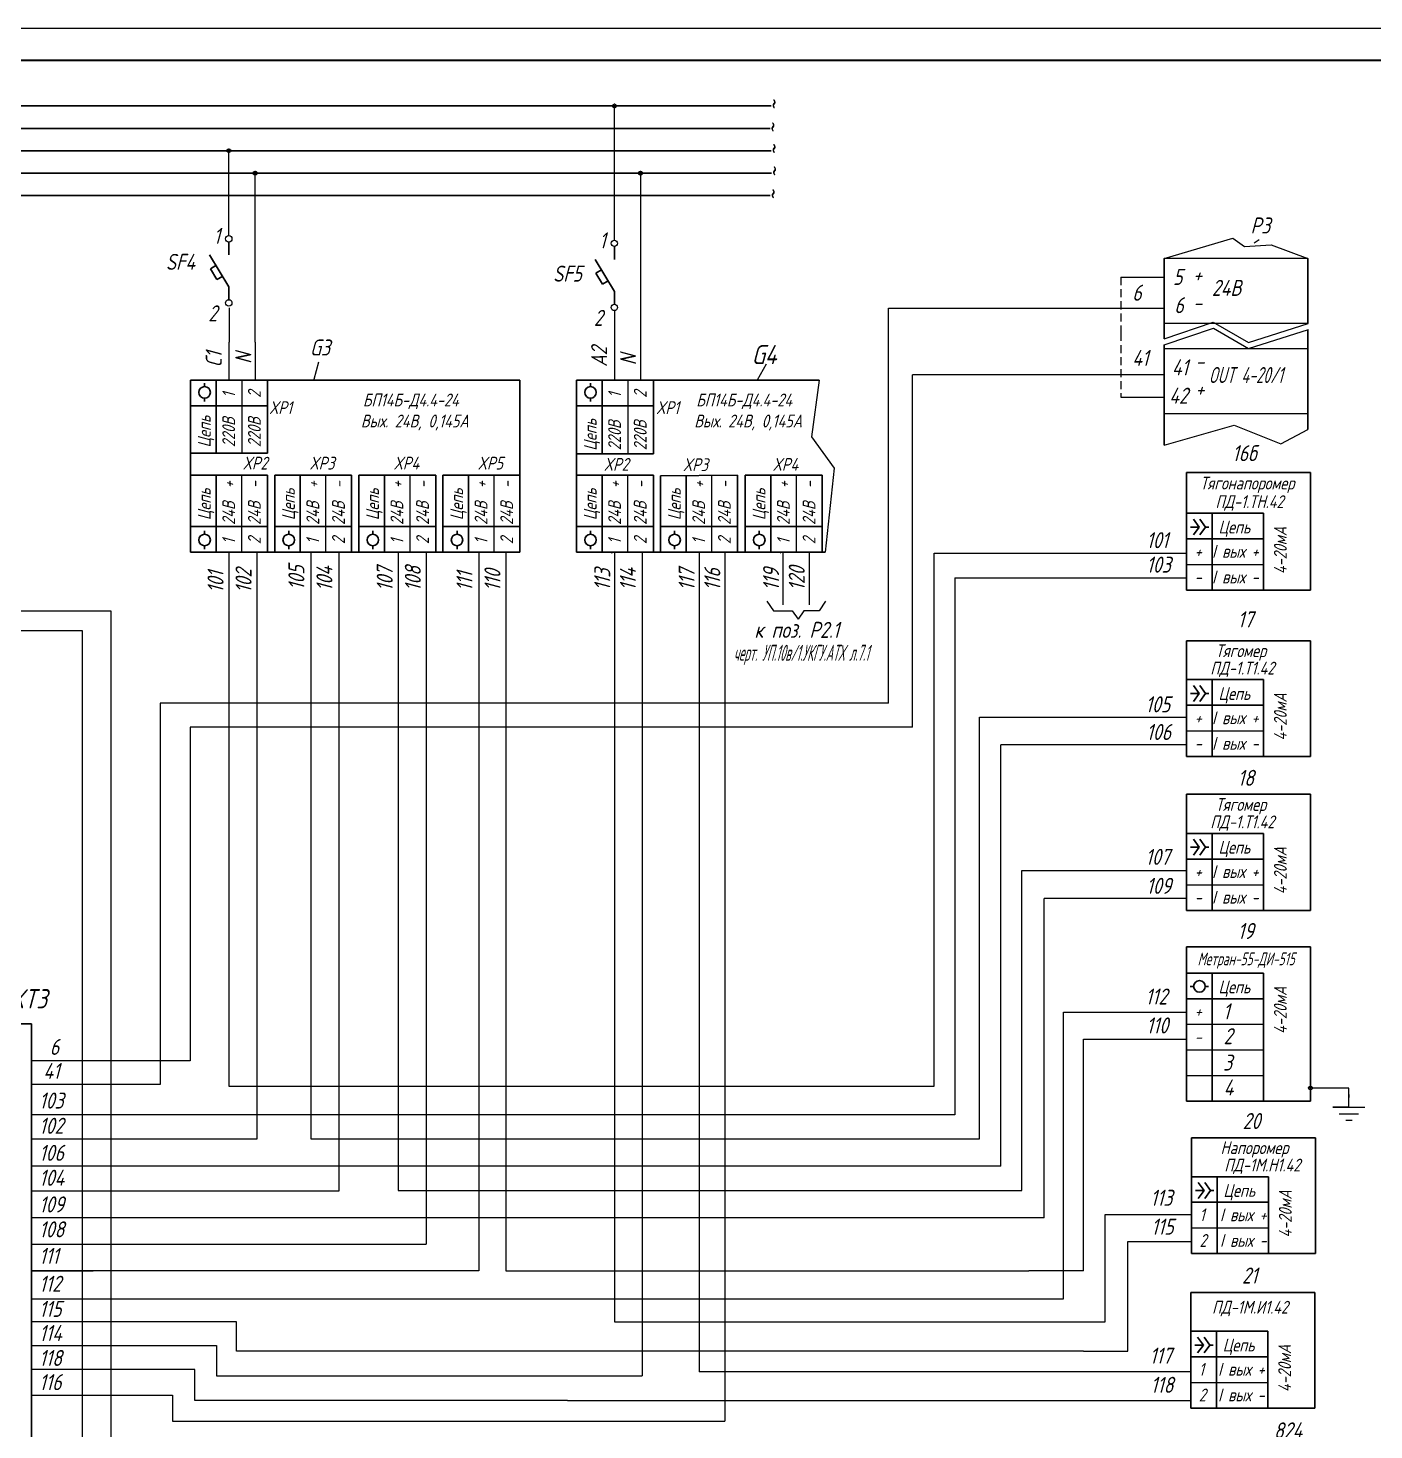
# Model space of a CAD drawing. Header units: millimetres. Extents: x 1215 to 4541, y 849 to 1549.
# Drawn here: x 4093.6 to 4303.5, y 1050.4 to 1269.1 of the extents above; entities that cross this region are included whole.
import ezdxf

# ---------------------------------------------------------------- set-up
doc = ezdxf.new("R2010")
doc.units = ezdxf.units.MM
doc.linetypes.add('HIDDEN', pattern=[0.375, 0.25, -0.125])
doc.layers.add('MAIN', color=7, linetype='Continuous', lineweight=50)
doc.layers.add('АСУТП', color=7, linetype='Continuous')
doc.styles.add('GOST тип А', font='GOST_A.TTF', dxfattribs={"oblique": 15})
doc.styles.get("Standard").update_dxf_attribs({"font": 'txt.shx'})
doc.styles.add('АСУТП', font='GOST_A.TTF', dxfattribs={"oblique": 15})

msp = doc.modelspace()

# ---------------------------------------------------------------- linework, layer by layer
at = {"linetype": 'Continuous'}
for p, q in [((4185, 1236.03), (4185, 1256.96)), ((4124.86, 1236.73), (4124.86, 1249.98)), ((4124.9, 1214.17), (4124.9, 1220.11)), ((4128.98, 1220.11), (4128.98, 1214.17)), ((4299.58, 1103.73), (4293.58, 1103.73)), ((4299.58, 1102.73), (4299.58, 1102.23))]:
    msp.add_line(p, q, dxfattribs=at)
at = {"color": 7, "linetype": 'Continuous'}
for p, q in [((4128.98, 1220.11), (4128.98, 1246.49)), ((4189.09, 1246.49), (4189.09, 1214.17)), ((4285.57, 1236.05), (4284.82, 1235.56)), ((4124.9, 1225.45), (4124.9, 1220.11)), ((4185.03, 1225.03), (4185, 1214.17)), ((4138.87, 1217.01), (4138.12, 1214.26)), ((4299.58, 1100.73), (4299.58, 1103.73)), ((4297.08, 1100.73), (4302.08, 1100.73)), ((4299.58, 1100.73), (4297.08, 1100.73)), ((4298.08, 1099.73), (4301.08, 1099.73)), ((4299.08, 1098.73), (4300.08, 1098.73)), ((4299.08, 1098.73), (4300.08, 1098.73))]:
    msp.add_line(p, q, dxfattribs=at)
at = {"lineweight": 30}
for p, q in [((4124.86, 1228.73), (4121.86, 1233.73)), ((4124.86, 1233.73), (4124.86, 1235.73)), ((4185, 1233.03), (4185, 1235.03)), ((4122.84, 1232.09), (4121.99, 1231.57)), ((4121.99, 1231.57), (4123.02, 1229.86)), ((4185, 1228.03), (4182, 1233.03)), ((4270.78, 1220.64), (4270.78, 1233.18)), ((4123.02, 1229.86), (4123.87, 1230.37)), ((4182.99, 1231.39), (4182.13, 1230.87)), ((4182.13, 1230.87), (4183.16, 1229.16)), ((4183.16, 1229.16), (4184.02, 1229.67)), ((4124.86, 1226.73), (4124.86, 1228.73)), ((4185, 1226.03), (4185, 1228.03)), ((4270.78, 1215.02), (4270.78, 1219.69)), ((4270.78, 1204.02), (4270.78, 1219.63)), ((4121.09, 1213.7), (4121.09, 1213.17)), ((4121.09, 1211.37), (4121.09, 1210.84)), ((4121.09, 1190.14), (4121.09, 1190.67)), ((4134.21, 1190.14), (4134.21, 1190.67)), ((4147.33, 1190.14), (4147.33, 1190.67)), ((4160.46, 1190.14), (4160.46, 1190.67)), ((4276.21, 1191.26), (4274.89, 1191.26)), ((4277.74, 1191.26), (4277.21, 1191.26)), ((4121.09, 1187.82), (4121.09, 1188.34)), ((4134.21, 1187.82), (4134.21, 1188.34)), ((4147.33, 1187.82), (4147.33, 1188.34)), ((4160.46, 1187.82), (4160.46, 1188.34)), ((4276.21, 1165.29), (4274.89, 1165.29)), ((4277.74, 1165.29), (4277.21, 1165.29)), ((4276.21, 1141.3), (4274.89, 1141.3)), ((4277.74, 1141.3), (4277.21, 1141.3)), ((4275.36, 1119.59), (4274.84, 1119.59)), ((4277.69, 1119.59), (4277.16, 1119.59)), ((4276.98, 1087.75), (4275.66, 1087.75)), ((4278.51, 1087.75), (4277.98, 1087.75)), ((4276.88, 1063.63), (4275.56, 1063.63)), ((4278.41, 1063.63), (4277.88, 1063.63))]:
    msp.add_line(p, q, dxfattribs=at)
for p, q in [((4293.19, 1233.18), (4270.78, 1233.18)), ((4264, 1230.23), (4270.79, 1230.23)), ((4293.19, 1223.01), (4270.78, 1223.01)), ((4293.19, 1219.07), (4270.79, 1219.07)), ((4293.19, 1219.07), (4270.79, 1219.07)), ((4293.19, 1219.07), (4270.79, 1219.07)), ((4216.94, 1214.17), (4215.75, 1205.34)), ((4270.78, 1215.02), (4231.49, 1215.02)), ((4264, 1211.5), (4270.79, 1211.5)), ((4293.19, 1208.9), (4270.79, 1208.9)), ((4215.75, 1205.34), (4219.31, 1200.46)), ((4270.78, 1204.02), (4281.68, 1207.14)), ((4281.68, 1207.14), (4288.95, 1204.25)), ((4288.95, 1204.25), (4293.19, 1206.46)), ((4219.31, 1200.46), (4217.87, 1187.33)), ((4124.89, 1187.32), (4124.89, 1163.81)), ((4129.26, 1187.32), (4129.26, 1163.81)), ((4137.66, 1187.32), (4137.66, 1163.81)), ((4142.03, 1187.32), (4142.03, 1163.81)), ((4151.28, 1187.34), (4151.28, 1162.12)), ((4155.66, 1187.34), (4155.66, 1162.12)), ((4163.86, 1187.34), (4163.86, 1162.12)), ((4168.09, 1187.34), (4168.09, 1162.12)), ((4184.58, 1187.24), (4184.65, 1187.24)), ((4210.91, 1187.24), (4210.97, 1187.24)), ((4208.8, 1179.7), (4209.8, 1178.2)), ((4217.91, 1179.7), (4216.97, 1178.2)), ((4209.8, 1178.2), (4212.75, 1178.2)), ((4212.75, 1178.2), (4213.66, 1176.9)), ((4214.56, 1178.2), (4213.66, 1176.9)), ((4216.97, 1178.2), (4214.56, 1178.2)), ((4155.66, 1162.12), (4155.66, 1079.35)), ((4163.86, 1162.12), (4163.86, 1075.21)), ((4168.09, 1162.12), (4168.09, 1075.21))]:
    msp.add_line(p, q)
at = {"lineweight": 30, "ltscale": 0.5}
for p, q in [((4293.19, 1233.18), (4293.19, 1223.01)), ((4293.19, 1222.06), (4293.19, 1206.46)), ((4118.9, 1214.17), (4118.9, 1202.8)), ((4122.9, 1214.17), (4122.9, 1202.8)), ((4130.9, 1214.17), (4130.9, 1202.8)), ((4118.9, 1210.17), (4130.9, 1210.17)), ((4118.9, 1202.8), (4130.9, 1202.8)), ((4118.9, 1187.34), (4118.9, 1199.34)), ((4118.9, 1199.34), (4130.9, 1199.34)), ((4122.9, 1187.34), (4122.9, 1199.34)), ((4130.9, 1187.34), (4130.9, 1199.34)), ((4132.02, 1187.34), (4132.02, 1199.34)), ((4132.02, 1199.34), (4144.02, 1199.34)), ((4136.02, 1187.34), (4136.02, 1199.34)), ((4144.02, 1187.34), (4144.02, 1199.34)), ((4145.14, 1187.34), (4145.14, 1199.34)), ((4145.14, 1199.34), (4157.14, 1199.34)), ((4149.14, 1187.34), (4149.14, 1199.34)), ((4157.14, 1187.34), (4157.14, 1199.34)), ((4158.26, 1187.34), (4158.26, 1199.34)), ((4158.26, 1199.34), (4170.26, 1199.34)), ((4162.26, 1187.34), (4162.26, 1199.34)), ((4170.26, 1187.34), (4170.26, 1199.34)), ((4274.24, 1193.41), (4286.24, 1193.41)), ((4275.31, 1192.5), (4276.21, 1191.26)), ((4276.31, 1192.5), (4277.21, 1191.26)), ((4278.24, 1193.41), (4278.24, 1181.41)), ((4286.24, 1193.41), (4286.24, 1181.41)), ((4118.9, 1191.34), (4130.9, 1191.34)), ((4132.02, 1191.34), (4144.02, 1191.34)), ((4145.14, 1191.34), (4157.14, 1191.34)), ((4158.26, 1191.34), (4170.26, 1191.34)), ((4275.31, 1190.02), (4276.21, 1191.26)), ((4276.31, 1190.02), (4277.21, 1191.26)), ((4274.24, 1189.41), (4286.24, 1189.41)), ((4274.24, 1181.41), (4286.24, 1181.41)), ((4274.24, 1167.45), (4286.24, 1167.45)), ((4275.31, 1166.53), (4276.21, 1165.29)), ((4276.31, 1166.53), (4277.21, 1165.29)), ((4278.24, 1167.45), (4278.24, 1155.45)), ((4286.24, 1167.45), (4286.24, 1155.45)), ((4275.31, 1164.05), (4276.21, 1165.29)), ((4276.31, 1164.05), (4277.21, 1165.29)), ((4274.24, 1163.45), (4286.24, 1163.45)), ((4274.24, 1155.45), (4286.24, 1155.45)), ((4274.24, 1143.45), (4286.24, 1143.45)), ((4275.31, 1142.54), (4276.21, 1141.3)), ((4276.31, 1142.54), (4277.21, 1141.3)), ((4278.24, 1143.45), (4278.24, 1131.45)), ((4286.24, 1143.45), (4286.24, 1131.45)), ((4275.31, 1140.06), (4276.21, 1141.3)), ((4276.31, 1140.06), (4277.21, 1141.3)), ((4274.24, 1139.45), (4286.24, 1139.45)), ((4274.24, 1131.45), (4286.24, 1131.45)), ((4274.24, 1121.67), (4286.24, 1121.67)), ((4278.24, 1121.67), (4278.24, 1101.67)), ((4286.24, 1121.67), (4286.24, 1101.67)), ((4274.24, 1117.67), (4286.24, 1117.67)), ((4274.24, 1101.67), (4293.58, 1101.67)), ((4275.01, 1089.9), (4287.01, 1089.9)), ((4279.01, 1089.9), (4279.01, 1077.9)), ((4287.01, 1089.9), (4287.01, 1077.9)), ((4276.08, 1088.99), (4276.98, 1087.75)), ((4276.08, 1086.51), (4276.98, 1087.75)), ((4277.08, 1088.99), (4277.98, 1087.75)), ((4277.08, 1086.51), (4277.98, 1087.75)), ((4275.01, 1085.9), (4287.01, 1085.9)), ((4275.01, 1077.9), (4287.01, 1077.9)), ((4274.91, 1065.79), (4286.91, 1065.79)), ((4278.91, 1065.79), (4278.91, 1053.79)), ((4286.91, 1065.79), (4286.91, 1053.79)), ((4275.98, 1064.87), (4276.88, 1063.63)), ((4275.98, 1062.39), (4276.88, 1063.63)), ((4276.98, 1064.87), (4277.88, 1063.63)), ((4276.98, 1062.39), (4277.88, 1063.63)), ((4274.91, 1061.79), (4286.91, 1061.79)), ((4274.91, 1053.79), (4286.91, 1053.79))]:
    msp.add_line(p, q, dxfattribs=at)
at = {"linetype": 'HIDDEN', "ltscale": 5}
for p, q in [((4264, 1230.23), (4264, 1221.54)), ((4264, 1221.54), (4264, 1211.5)), ((4227.77, 1163.77), (4227.77, 1163.77))]:
    msp.add_line(p, q, dxfattribs=at)
at = {"color": 7, "ltscale": 0.5}
for p, q in [((4208.69, 1216.67), (4207.28, 1214.17)), ((4187.09, 1214.17), (4187.09, 1202.68)), ((4187.09, 1187.34), (4187.09, 1199.34)), ((4200.21, 1187.34), (4200.21, 1199.34)), ((4213.42, 1187.33), (4213.42, 1199.33)), ((4185.05, 1187.34), (4185.05, 1132.23)), ((4198.21, 1187.34), (4198.21, 1140.45)), ((4202.21, 1187.34), (4202.21, 1144.75)), ((4211.29, 1187.34), (4211.29, 1179.14)), ((4215.38, 1187.34), (4215.38, 1179.14))]:
    msp.add_line(p, q, dxfattribs=at)
at = {"linetype": 'Continuous', "lineweight": 30}
for p, q in [((4118.9, 1214.17), (4118.9, 1187.34)), ((4170.26, 1214.17), (4118.9, 1214.17)), ((4170.26, 1187.34), (4170.26, 1214.17)), ((4274.24, 1181.41), (4274.24, 1199.76)), ((4274.24, 1199.76), (4293.58, 1199.76)), ((4293.58, 1199.76), (4293.58, 1181.41)), ((4118.9, 1187.34), (4170.26, 1187.34)), ((4293.58, 1181.41), (4274.24, 1181.41)), ((4274.24, 1155.45), (4274.24, 1173.5)), ((4274.24, 1173.5), (4293.58, 1173.5)), ((4293.58, 1173.5), (4293.58, 1155.45)), ((4293.58, 1155.45), (4274.24, 1155.45)), ((4274.24, 1131.45), (4274.24, 1149.57)), ((4274.24, 1149.57), (4293.58, 1149.57)), ((4293.58, 1149.57), (4293.58, 1131.45)), ((4293.58, 1131.45), (4274.24, 1131.45)), ((4274.24, 1101.67), (4274.24, 1125.76)), ((4274.24, 1125.76), (4293.58, 1125.76)), ((4293.58, 1125.76), (4293.58, 1101.67)), ((4275.01, 1077.9), (4275.01, 1095.96)), ((4275.01, 1095.96), (4294.35, 1095.96)), ((4294.35, 1095.96), (4294.35, 1077.9)), ((4294.35, 1077.9), (4275.01, 1077.9)), ((4274.91, 1053.79), (4274.91, 1071.84)), ((4274.91, 1071.84), (4294.25, 1071.84)), ((4294.25, 1071.84), (4294.25, 1053.79)), ((4294.25, 1053.79), (4274.91, 1053.79))]:
    msp.add_line(p, q, dxfattribs=at)
at = {"ltscale": 0.5}
for p, q in [((4126.9, 1214.17), (4126.9, 1202.8)), ((4126.9, 1187.34), (4126.9, 1199.34)), ((4140.02, 1187.34), (4140.02, 1199.34)), ((4153.14, 1187.34), (4153.14, 1199.34)), ((4166.26, 1187.34), (4166.26, 1199.34)), ((4274.24, 1185.41), (4286.24, 1185.41)), ((4274.24, 1159.45), (4286.24, 1159.45)), ((4274.24, 1135.45), (4286.24, 1135.45)), ((4274.24, 1113.67), (4286.24, 1113.67)), ((4274.24, 1109.67), (4286.24, 1109.67)), ((4274.24, 1105.67), (4286.24, 1105.67)), ((4275.01, 1081.9), (4287.01, 1081.9)), ((4274.91, 1057.79), (4286.91, 1057.79))]:
    msp.add_line(p, q, dxfattribs=at)
at = {"color": 7, "lineweight": 30, "ltscale": 0.5}
for p, q in [((4179.09, 1214.17), (4179.09, 1202.68)), ((4183.09, 1214.17), (4183.09, 1202.68)), ((4191.09, 1214.17), (4191.09, 1202.68)), ((4179.09, 1210.17), (4191.09, 1210.17)), ((4179.09, 1202.68), (4191.09, 1202.68)), ((4179.09, 1187.34), (4179.09, 1199.34)), ((4179.09, 1199.34), (4191.09, 1199.34)), ((4183.09, 1187.34), (4183.09, 1199.34)), ((4191.09, 1187.34), (4191.09, 1199.34)), ((4192.21, 1199.26), (4204.21, 1199.34)), ((4192.21, 1187.34), (4192.21, 1199.26)), ((4196.21, 1187.34), (4196.21, 1199.34)), ((4204.21, 1187.34), (4204.21, 1199.34)), ((4205.42, 1187.33), (4205.42, 1199.33)), ((4205.42, 1199.33), (4217.42, 1199.33)), ((4209.42, 1187.33), (4209.42, 1199.33)), ((4217.42, 1187.33), (4217.42, 1199.33)), ((4179.09, 1191.34), (4191.09, 1191.34)), ((4192.21, 1191.34), (4204.21, 1191.34)), ((4205.42, 1191.33), (4217.42, 1191.33))]:
    msp.add_line(p, q, dxfattribs=at)
at = {"color": 7, "linetype": 'Continuous', "lineweight": 30}
for p, q in [((4179.09, 1187.34), (4179.09, 1214.17)), ((4179.09, 1214.17), (4203.57, 1214.17)), ((4192.21, 1214.17), (4216.94, 1214.17)), ((4179.09, 1187.34), (4203.57, 1187.33)), ((4192.21, 1187.34), (4204.21, 1187.34)), ((4192.21, 1187.34), (4217.87, 1187.33))]:
    msp.add_line(p, q, dxfattribs=at)
at = {"color": 7, "lineweight": 30}
for p, q in [((4181.28, 1213.7), (4181.28, 1213.17)), ((4181.28, 1211.37), (4181.28, 1210.84)), ((4181.28, 1190.14), (4181.28, 1190.67)), ((4194.4, 1190.14), (4194.4, 1190.67)), ((4207.61, 1190.14), (4207.61, 1190.66)), ((4181.28, 1187.81), (4181.28, 1188.34)), ((4194.4, 1187.82), (4194.4, 1188.34)), ((4207.61, 1187.81), (4207.61, 1188.34))]:
    msp.add_line(p, q, dxfattribs=at)
for centre in [(4124.86, 1236.23), (4185, 1235.53), (4124.86, 1226.23), (4185, 1225.53)]:
    msp.add_circle(centre, 0.5)
at = {"linetype": 'Continuous', "lineweight": 30}
for centre in [(4121.09, 1212.27), (4121.09, 1189.24), (4134.21, 1189.24), (4147.33, 1189.24), (4160.46, 1189.24), (4276.26, 1119.59)]:
    msp.add_circle(centre, 0.9, dxfattribs=at)
at = {"color": 7, "linetype": 'Continuous', "lineweight": 30}
for centre in [(4181.28, 1212.27), (4181.28, 1189.24), (4194.4, 1189.24), (4207.61, 1189.24)]:
    msp.add_circle(centre, 0.9, dxfattribs=at)
at = {"lineweight": 50, "ltscale": 0.5}
msp.add_circle((4293.58, 1103.73), 0.208, dxfattribs=at)
at = {"layer": 'MAIN', "color": 7, "linetype": 'Continuous', "lineweight": 30}
for p, q in [((3965.78, 1256.96), (4209.46, 1256.96)), ((3965.78, 1253.47), (4209.28, 1253.47)), ((3965.78, 1249.98), (4209.46, 1249.98)), ((3966.33, 1246.49), (4209.53, 1246.49)), ((3966.29, 1243), (4209.32, 1243))]:
    msp.add_line(p, q, dxfattribs=at)
at = {"layer": 'MAIN', "color": 7, "linetype": 'Continuous', "lineweight": -3}
msp.add_line((4209.62, 1253.66), (4209.62, 1253.66), dxfattribs=at)
at = {"layer": 'АСУТП', "linetype": 'Continuous'}
msp.add_line((3910.68, 1269.12), (4540.68, 1269.12), dxfattribs=at)
at = {"layer": 'АСУТП', "color": 7, "lineweight": -3}
for p, q in [((3910.68, 1269.12), (4473.85, 1269.12)), ((3910.68, 1269.12), (4473.85, 1269.12)), ((4270.78, 1233.18), (4281.46, 1236.35)), ((4281.46, 1236.35), (4283.28, 1235.05)), ((4283.28, 1235.05), (4287.47, 1235.27)), ((4287.47, 1235.27), (4293.19, 1233.18)), ((4227.77, 1163.77), (4227.77, 1225.4)), ((4227.77, 1225.4), (4270.79, 1225.4)), ((4270.78, 1220.64), (4278.4, 1223.22)), ((4278.4, 1223.22), (4283.9, 1220.04)), ((4283.9, 1220.04), (4293.23, 1223.02)), ((4270.78, 1219.69), (4278.43, 1222.28)), ((4278.43, 1222.28), (4283.92, 1219.1)), ((4283.92, 1219.1), (4293.26, 1222.08)), ((4231.49, 1160.06), (4231.49, 1215.02)), ((4189.33, 1187.34), (4189.33, 1058.8)), ((4234.89, 1104.01), (4234.89, 1187.16)), ((4234.89, 1187.16), (4274.24, 1187.16)), ((4238.11, 1183.33), (4274.24, 1183.33)), ((4238.11, 1183.33), (4238.11, 1099.57)), ((4124.89, 1179.58), (4124.89, 1177.89)), ((4129.26, 1179.58), (4129.26, 1177.89)), ((4137.66, 1179.58), (4137.66, 1177.89)), ((4142.03, 1179.58), (4142.03, 1177.89)), ((4041.33, 1178.19), (4106.44, 1178.19)), ((4106.44, 1178.19), (4106.44, 1048.01)), ((4037.33, 1175.11), (4102, 1175.11)), ((4102, 1175.11), (4102, 1007.75)), ((4227.77, 1163.77), (4114.17, 1163.77)), ((4114.17, 1163.77), (4114.17, 1104.29)), ((4124.89, 1164.39), (4124.89, 1104.01)), ((4129.26, 1164.39), (4129.26, 1095.75)), ((4137.66, 1164.39), (4137.66, 1104.01)), ((4142.03, 1164.39), (4142.03, 1095.75)), ((4151.28, 1162.12), (4151.28, 1087.76)), ((4241.98, 1161.58), (4274.24, 1161.58)), ((4241.98, 1095.81), (4241.98, 1161.58)), ((4231.49, 1160.06), (4118.84, 1160.06)), ((4118.84, 1160.06), (4118.84, 1107.98)), ((4274.24, 1157.3), (4245.26, 1157.3)), ((4245.26, 1091.53), (4245.26, 1157.3)), ((4202.21, 1144.75), (4202.21, 1144.75)), ((4202.21, 1144.75), (4202.21, 1069.9)), ((4198.21, 1140.45), (4198.21, 1140.45)), ((4198.21, 1140.45), (4198.21, 1059.45)), ((4248.57, 1137.65), (4274.24, 1137.65)), ((4248.57, 1087.73), (4248.57, 1137.65)), ((4274.24, 1133.31), (4252.02, 1133.31)), ((4252.02, 1083.49), (4252.02, 1133.31)), ((4185.05, 1132.23), (4185.05, 1132.23)), ((4185.05, 1132.23), (4185.05, 1067.26)), ((4255.06, 1070.86), (4255.06, 1115.56)), ((4255.06, 1115.56), (4274.24, 1115.56)), ((4258.19, 1075.21), (4258.19, 1111.38)), ((4258.19, 1111.38), (4274.24, 1111.38)), ((4118.84, 1107.98), (4094.11, 1107.98)), ((4114.17, 1104.29), (4094.11, 1104.29)), ((4124.89, 1104.01), (4234.89, 1104.01)), ((4137.66, 1104.01), (4137.66, 1095.81)), ((4238.11, 1099.57), (4094.11, 1099.57)), ((4129.26, 1095.75), (4094.11, 1095.75)), ((4137.66, 1095.81), (4241.98, 1095.81)), ((4142.03, 1095.75), (4142.03, 1090.63)), ((4245.26, 1091.53), (4094.11, 1091.53)), ((4142.03, 1090.63), (4142.03, 1087.64)), ((4142.03, 1087.64), (4094.11, 1087.64)), ((4151.28, 1087.76), (4246.8, 1087.76)), ((4246.8, 1087.76), (4248.57, 1087.76)), ((4252.02, 1083.49), (4094.11, 1083.49)), ((4261.54, 1067.26), (4261.54, 1083.99)), ((4261.54, 1083.99), (4275.01, 1083.99)), ((4094.11, 1079.35), (4155.66, 1079.35)), ((4265.07, 1062.69), (4265.07, 1079.76)), ((4265.07, 1079.76), (4275.01, 1079.76)), ((4163.86, 1075.21), (4094.11, 1075.21)), ((4094.11, 1075.21), (4103.7, 1075.21)), ((4168.09, 1075.21), (4249.67, 1075.21)), ((4258.2, 1075.21), (4249.67, 1075.21)), ((4258.2, 1075.21), (4258.19, 1075.21)), ((4094.11, 1070.86), (4253.08, 1070.86)), ((4202.21, 1069.9), (4202.21, 1051.75)), ((4253.08, 1070.86), (4255.06, 1070.86)), ((4126.09, 1067.26), (4094.11, 1067.26)), ((4126.09, 1062.69), (4126.09, 1067.26)), ((4185.05, 1067.26), (4261.54, 1067.26)), ((4094.11, 1063.54), (4114.23, 1063.54)), ((4114.23, 1063.54), (4122.96, 1063.54)), ((4122.96, 1063.54), (4122.96, 1058.8)), ((4201.29, 1062.69), (4126.09, 1062.69)), ((4249.67, 1062.69), (4201.29, 1062.69)), ((4258.2, 1062.69), (4249.67, 1062.69)), ((4258.2, 1062.69), (4265.07, 1062.69)), ((4119.55, 1059.8), (4094.11, 1059.8)), ((4119.55, 1054.99), (4119.55, 1059.8)), ((4122.96, 1058.8), (4189.33, 1058.8)), ((4274.91, 1059.45), (4198.21, 1059.45)), ((4094.11, 1055.83), (4116.06, 1055.83)), ((4116.06, 1055.83), (4116.06, 1051.75)), ((4177.69, 1054.99), (4119.55, 1054.99)), ((4119.55, 1054.99), (4119.55, 1054.99)), ((4177.69, 1054.99), (4274.91, 1054.98)), ((4116.06, 1051.75), (4202.21, 1051.75))]:
    msp.add_line(p, q, dxfattribs=at)
at = {"layer": 'АСУТП', "linetype": 'Continuous', "lineweight": 40}
msp.add_line((3930.68, 1264.12), (4535.68, 1264.12), dxfattribs=at)
at = {"layer": 'АСУТП', "lineweight": 30, "ltscale": 0.5}
for p, q in [((4085.11, 1113.75), (4094.11, 1113.75)), ((4094.11, 1113.75), (4094.11, 973.75))]:
    msp.add_line(p, q, dxfattribs=at)
at = {"layer": 'АСУТП', "lineweight": 50, "ltscale": 0.5}
for centre in [(4185, 1256.96), (4124.86, 1249.98), (4128.98, 1246.49), (4189.09, 1246.49)]:
    msp.add_circle(centre, 0.208, dxfattribs=at)

# ---------------------------------------------------------------- texts
at = {"linetype": 'Continuous', "style": 'GOST тип А', "oblique": 15}
for s, height, p in [('5', 2.5, (4272.14, 1229.04)), ('+  ', 2.5, (4275.26, 1229.39)), ('24В ', 2.5, (4278.19, 1227.33)), ('6', 2.5, (4265.78, 1226.57)), ('6', 2.5, (4272.34, 1224.63)), ('- ', 2.5, (4275.26, 1225.01)), ('41', 2.5, (4265.78, 1216.4)), ('41', 2.5, (4271.96, 1214.93)), ('- ', 2.5, (4275.62, 1215.87)), ('42', 2.5, (4271.55, 1210.51)), ('+  ', 2.5, (4275.62, 1211.55)), ('Цепь', 2, (4279.23, 1190.26)), ('I вых +', 2, (4278.24, 1186.46)), ('+', 2, (4275.5, 1186.46)), ('I вых -', 2, (4278.24, 1182.46)), ('-', 2, (4275.5, 1182.46)), ('к поз. Р2.1', 2.5, (4206.84, 1173.97)), ('Цепь', 2, (4279.23, 1164.29)), ('+', 2, (4275.5, 1160.5)), ('I вых +', 2, (4278.24, 1160.5)), ('-', 2, (4275.5, 1156.5)), ('I вых -', 2, (4278.24, 1156.5)), ('Цепь', 2, (4279.23, 1140.3)), ('+', 2, (4275.5, 1136.5)), ('I вых +', 2, (4278.24, 1136.5)), ('-', 2, (4275.5, 1132.5)), ('I вых -', 2, (4278.24, 1132.5)), ('Цепь', 2, (4279.23, 1118.51)), ('+', 2, (4275.5, 1114.72)), ('6', 2.5, (4096.94, 1108.9)), ('-', 2, (4275.5, 1110.72)), ('41', 2.5, (4095.94, 1105.15)), ('Цепь', 2, (4280, 1086.75)), ('1', 2, (4276.27, 1082.95)), ('I вых +', 2, (4279.48, 1082.95)), ('2', 2, (4276.27, 1078.95)), ('I вых -', 2, (4279.48, 1078.95)), ('Цепь', 2, (4279.9, 1062.63)), ('1', 2, (4276.17, 1058.84)), ('I вых +', 2, (4279.18, 1058.84)), ('2', 2, (4276.17, 1054.84)), ('I вых -', 2, (4279.18, 1054.84)), ('824', 2.5, (4287.88, 1049.06))]:
    msp.add_text(s, height=height, dxfattribs=at).set_placement(p)
at = {"color": 7, "linetype": 'Continuous', "style": 'GOST тип А', "oblique": 15}
for s, height, p in [('C1', 2.5, (4123.77, 1216.17)), ('A2', 2.5, (4183.88, 1216.24)), ('1', 2, (4186.04, 1211.43)), ('2', 2, (4190.04, 1211.43)), ('Цепь', 2, (4182.24, 1203.17)), ('220В', 2, (4186.04, 1203.23)), ('220В', 2, (4190.04, 1203.23)), ('Цепь', 2, (4182.24, 1192.33)), ('24В  +', 2, (4186.04, 1191.59)), ('24В  -', 2, (4190.04, 1191.59)), ('Цепь', 2, (4195.37, 1192.33)), ('24В  +', 2, (4199.16, 1191.59)), ('24В  -', 2, (4203.16, 1191.59)), ('Цепь', 2, (4208.57, 1192.33)), ('24В  +', 2, (4212.37, 1191.58)), ('24В  -', 2, (4216.37, 1191.58)), ('2', 2, (4190.04, 1188.6)), ('2', 2, (4203.16, 1188.6)), ('2', 2, (4216.37, 1188.59)), ('4-20мА', 2, (4289.88, 1183.9)), ('1', 2, (4186.04, 1188.6)), ('1', 2, (4199.16, 1188.6)), ('1', 2, (4212.37, 1188.59)), ('105', 2.5, (4136.66, 1181.43)), ('101', 2.5, (4124.05, 1180.98)), ('102', 2.5, (4128.42, 1180.98)), ('104', 2.5, (4141.03, 1181.25)), ('107', 2.5, (4150.44, 1181.25)), ('108', 2.5, (4154.82, 1181.25)), ('111', 2.5, (4162.87, 1181.25)), ('110', 2.5, (4167.24, 1181.25)), ('4-20мА', 2, (4289.88, 1157.94)), ('4-20мА', 2, (4289.88, 1133.94)), ('4-20мА', 2, (4289.88, 1112.16)), ('4-20мА', 2, (4290.65, 1080.39)), ('4-20мА', 2, (4290.55, 1056.28))]:
    msp.add_text(s, height=height, rotation=90, dxfattribs=at).set_placement(p)
at = {"linetype": 'Continuous', "style": 'GOST тип А', "oblique": 15}
for s, width, p in [('OUT 4-20/1', 0.8, (4277.71, 1213.73)), (' черт. УП.10в/1.УКГУ.АТХ л.7.1', 0.6, (4202.84, 1170.39))]:
    msp.add_text(s, height=2.5, dxfattribs=dict(at, width=width)).set_placement(p)
for s, p in [('1', (4125.85, 1211.43)), ('2', (4129.85, 1211.43)), ('Цепь', (4122.05, 1203.67)), ('220В', (4125.85, 1203.73)), ('220В', (4129.85, 1203.73)), ('Цепь', (4122.05, 1192.33)), ('24В  +', (4125.85, 1191.59)), ('24В  -', (4129.85, 1191.59)), ('Цепь', (4135.17, 1192.33)), ('24В  +', (4138.97, 1191.59)), ('24В  -', (4142.97, 1191.59)), ('Цепь', (4148.3, 1192.33)), ('24В  +', (4152.09, 1191.59)), ('24В  -', (4156.09, 1191.59)), ('Цепь', (4161.42, 1192.33)), ('24В  +', (4165.21, 1191.59)), ('24В  -', (4169.21, 1191.59)), ('2', (4129.85, 1188.6)), ('2', (4142.97, 1188.6)), ('2', (4156.09, 1188.6)), ('2', (4169.21, 1188.6)), ('1', (4125.85, 1188.6)), ('1', (4138.97, 1188.6)), ('1', (4152.09, 1188.6)), ('1', (4165.21, 1188.6))]:
    msp.add_text(s, height=2, rotation=90, dxfattribs=at).set_placement(p)
at = {"color": 7, "linetype": 'Continuous', "style": 'GOST тип А', "oblique": 15}
for s, height, p in [('БП14Б-Д4.4-24', 2, (4145.79, 1210.09)), ('БП14Б-Д4.4-24', 2, (4197.78, 1210.09)), ('XP1', 2, (4131.14, 1208.89)), ('XP1', 2, (4191.51, 1208.89)), ('XP2', 2, (4127.02, 1200.23)), ('XP3', 2, (4137.44, 1200.23)), ('XP4', 2, (4150.56, 1200.23)), ('XP5', 2, (4163.68, 1200.23)), ('XP2', 2, (4183.35, 1200.04)), ('XP3', 2, (4195.69, 1199.99)), ('XP4', 2, (4209.68, 1200.04)), ('Тягонапоромер', 2, (4276.37, 1197.12)), ('ПД-1.ТН.42', 2, (4278.76, 1194.22)), ('101', 2.5, (4267.98, 1187.96)), ('103', 2.5, (4267.98, 1184.14)), ('Тягомер', 2, (4278.78, 1170.96)), ('ПД-1.Т1.42', 2, (4277.95, 1168.25)), ('105', 2.5, (4267.84, 1162.35)), ('106', 2.5, (4267.98, 1158.03)), ('Тягомер', 2, (4278.78, 1146.97)), ('ПД-1.Т1.42', 2, (4277.95, 1144.26)), ('107', 2.5, (4267.84, 1138.55)), ('109', 2.5, (4267.98, 1134.03)), ('112', 2.5, (4267.84, 1116.76)), ('110', 2.5, (4267.98, 1112.25)), ('103', 2.5, (4095.29, 1100.52)), ('102', 2.5, (4095.29, 1096.59)), ('106', 2.5, (4095.29, 1092.37)), ('Напоромер', 2, (4279.55, 1093.42)), ('ПД-1M.Н1.42', 2, (4280.14, 1090.71)), ('104', 2.5, (4095.29, 1088.48)), ('113', 2.5, (4268.61, 1085.36)), ('109', 2.5, (4095.29, 1084.32)), ('108', 2.5, (4095.29, 1080.43)), ('115', 2.5, (4268.75, 1080.85)), ('111', 2.5, (4095.29, 1076.29)), ('112', 2.5, (4095.29, 1071.94)), ('115', 2.5, (4095.29, 1068.02)), ('ПД-1М.И1.42', 2, (4278.23, 1068.53)), ('114', 2.5, (4095.29, 1064.25)), ('117', 2.5, (4268.5, 1060.72)), ('118', 2.5, (4095.29, 1060.36)), ('116', 2.5, (4095.29, 1056.59)), ('118', 2.5, (4268.65, 1056.17))]:
    msp.add_text(s, height=height, dxfattribs=at).set_placement(p)
at = {"color": 7, "linetype": 'Continuous', "style": 'GOST тип А', "oblique": 15, "width": 0.8}
msp.add_text('Метран-55-ДИ-515', height=2, dxfattribs=at).set_placement((4275.97, 1122.88))
at = {"layer": 'MAIN', "color": 7, "linetype": 'Continuous', "lineweight": -3, "oblique": 15}
for p in [(4211.23, 1256.06), (4211.05, 1252.45), (4211.23, 1249.09), (4211.3, 1245.6), (4211.09, 1242.03)]:
    msp.add_text('~', height=2.5, rotation=90, dxfattribs=at).set_placement(p)
at = {"layer": 'MAIN', "color": 7, "linetype": 'Continuous', "lineweight": -3, "style": 'GOST тип А', "oblique": 15}
for s, height, p in [('Р3', 2.5, (4284.23, 1237.06)), ('1', 2.5, (4122.49, 1235.44)), ('1', 2.5, (4182.64, 1234.74)), ('SF4', 2.5, (4115.04, 1231.39)), ('SF5', 2.5, (4175.44, 1229.55)), ('2', 2.5, (4121.67, 1223.36)), ('2', 2.5, (4181.81, 1222.65)), ('G3', 2.5, (4137.53, 1218.02)), ('G4', 3, (4206.42, 1216.67)), ('Вых. 24В, 0,145А', 2, (4145.47, 1206.81)), ('Вых. 24В, 0,145А', 2, (4197.47, 1206.81)), ('16б', 2.5, (4281.37, 1201.54)), ('17', 2.5, (4282.23, 1175.61)), ('18', 2.5, (4282.23, 1150.88)), ('19', 2.5, (4282.23, 1126.98)), ('1', 2.5, (4279.94, 1114.44)), ('2', 2.5, (4280.03, 1110.57)), ('3', 2.5, (4279.94, 1106.45)), ('4', 2.5, (4280.03, 1102.57)), ('20', 2.5, (4283, 1097.33)), ('21', 2.5, (4282.9, 1073.22))]:
    msp.add_text(s, height=height, dxfattribs=at).set_placement(p)
at = {"layer": 'MAIN', "color": 7, "linetype": 'Continuous', "lineweight": 50, "style": 'GOST тип А', "oblique": 15}
for p in [(4128.39, 1216.72), (4188.41, 1216.5)]:
    msp.add_text('N', height=2.5, rotation=90, dxfattribs=at).set_placement(p)
at = {"layer": 'MAIN', "color": 7, "linetype": 'Continuous', "lineweight": -3, "style": 'GOST тип А', "oblique": 15}
for s, p in [('113', (4184.37, 1181.34)), ('114', (4188.37, 1181.34)), ('117', (4197.53, 1181.34)), ('116', (4201.53, 1181.34)), ('119', (4210.7, 1181.34)), ('120', (4214.7, 1181.34))]:
    msp.add_text(s, height=2.5, rotation=90, dxfattribs=at).set_placement(p)
at = {"layer": 'АСУТП', "color": 7, "linetype": 'Continuous', "style": 'АСУТП', "oblique": 15}
msp.add_text('Р2.XT3', height=3, dxfattribs=at).set_placement((4086.39, 1116.16))

doc.saveas('drawing.dxf')
